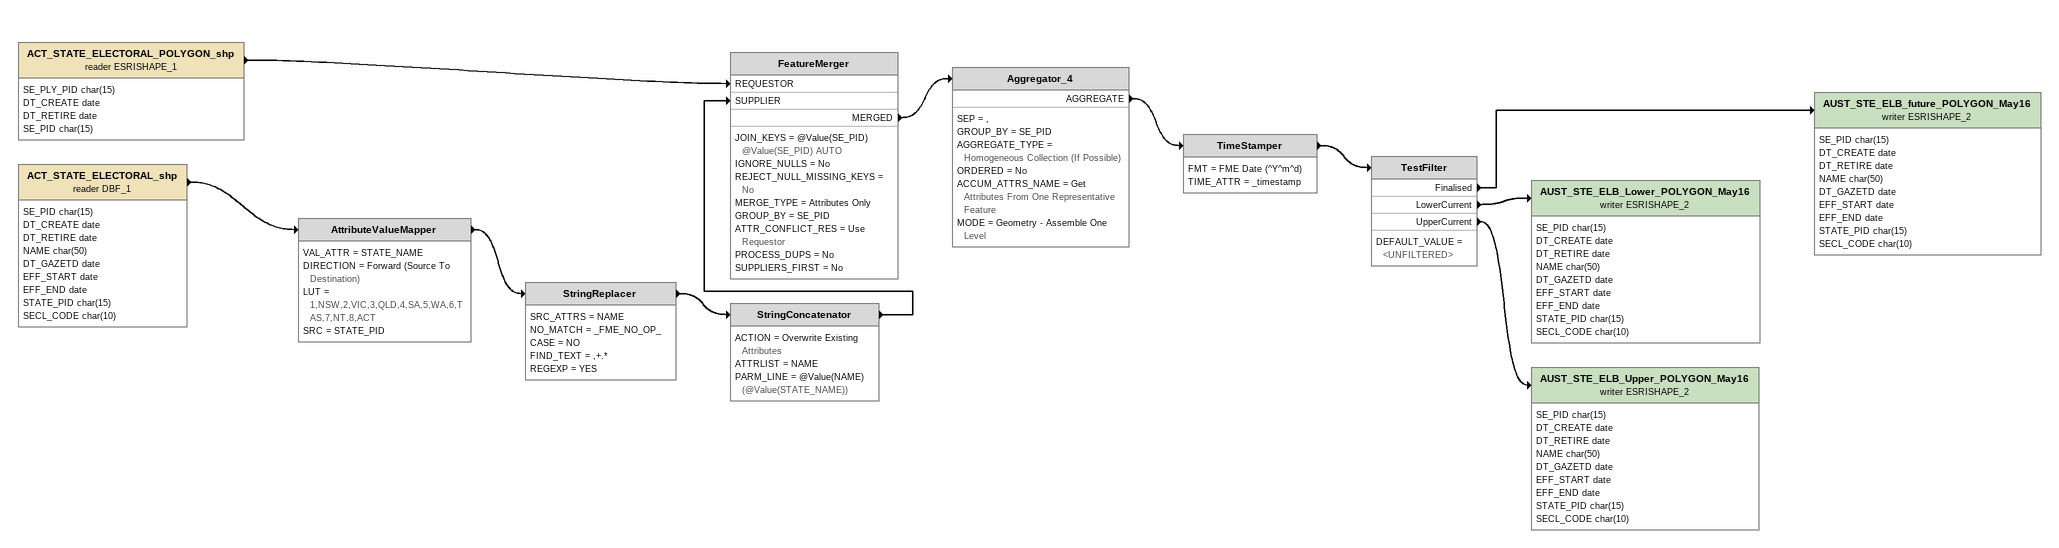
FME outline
ACT_STATE_ELECTORAL_POLYGON_shp (reader ESRISHAPE_1)
    attributes: SE_PLY_PID char(15), DT_CREATE date, DT_RETIRE date, SE_PID char(15)
    -> FeatureMerger [REQUESTOR]
ACT_STATE_ELECTORAL_shp (reader DBF_1)
    attributes: SE_PID char(15), DT_CREATE date, DT_RETIRE date, NAME char(50), DT_GAZETD date, EFF_START date, EFF_END date, STATE_PID char(15), SECL_CODE char(10)
    -> AttributeValueMapper
AttributeValueMapper
    VAL_ATTR = STATE_NAME
    DIRECTION = Forward (Source To Destination)
    LUT = 1,NSW,2,VIC,3,QLD,4,SA,5,WA,6,TAS,7,NT,8,ACT
    SRC = STATE_PID
    -> StringReplacer
StringReplacer
    SRC_ATTRS = NAME
    NO_MATCH = _FME_NO_OP_
    CASE = NO
    FIND_TEXT = ,+.*
    REGEXP = YES
    -> StringConcatenator
StringConcatenator
    ACTION = Overwrite Existing Attributes
    ATTRLIST = NAME
    PARM_LINE = @Value(NAME) (@Value(STATE_NAME))
    -> FeatureMerger [SUPPLIER]
FeatureMerger
    JOIN_KEYS = @Value(SE_PID) @Value(SE_PID) AUTO
    IGNORE_NULLS = No
    REJECT_NULL_MISSING_KEYS = No
    MERGE_TYPE = Attributes Only
    GROUP_BY = SE_PID
    ATTR_CONFLICT_RES = Use Requestor
    PROCESS_DUPS = No
    SUPPLIERS_FIRST = No
    MERGED -> Aggregator_4
Aggregator_4
    SEP = ,
    GROUP_BY = SE_PID
    AGGREGATE_TYPE = Homogeneous Collection (If Possible)
    ORDERED = No
    ACCUM_ATTRS_NAME = Get Attributes From One Representative Feature
    MODE = Geometry - Assemble One Level
    AGGREGATE -> TimeStamper
TimeStamper
    FMT = FME Date (^Y^m^d)
    TIME_ATTR = _timestamp
    -> TestFilter
TestFilter
    DEFAULT_VALUE = <UNFILTERED>
    Finalised -> AUST_STE_ELB_future_POLYGON_May16 (writer ESRISHAPE_2)
    LowerCurrent -> AUST_STE_ELB_Lower_POLYGON_May16 (writer ESRISHAPE_2)
    UpperCurrent -> AUST_STE_ELB_Upper_POLYGON_May16 (writer ESRISHAPE_2)
AUST_STE_ELB_future_POLYGON_May16 (writer ESRISHAPE_2)
    attributes: SE_PID char(15), DT_CREATE date, DT_RETIRE date, NAME char(50), DT_GAZETD date, EFF_START date, EFF_END date, STATE_PID char(15), SECL_CODE char(10)
AUST_STE_ELB_Lower_POLYGON_May16 (writer ESRISHAPE_2)
    attributes: SE_PID char(15), DT_CREATE date, DT_RETIRE date, NAME char(50), DT_GAZETD date, EFF_START date, EFF_END date, STATE_PID char(15), SECL_CODE char(10)
AUST_STE_ELB_Upper_POLYGON_May16 (writer ESRISHAPE_2)
    attributes: SE_PID char(15), DT_CREATE date, DT_RETIRE date, NAME char(50), DT_GAZETD date, EFF_START date, EFF_END date, STATE_PID char(15), SECL_CODE char(10)
